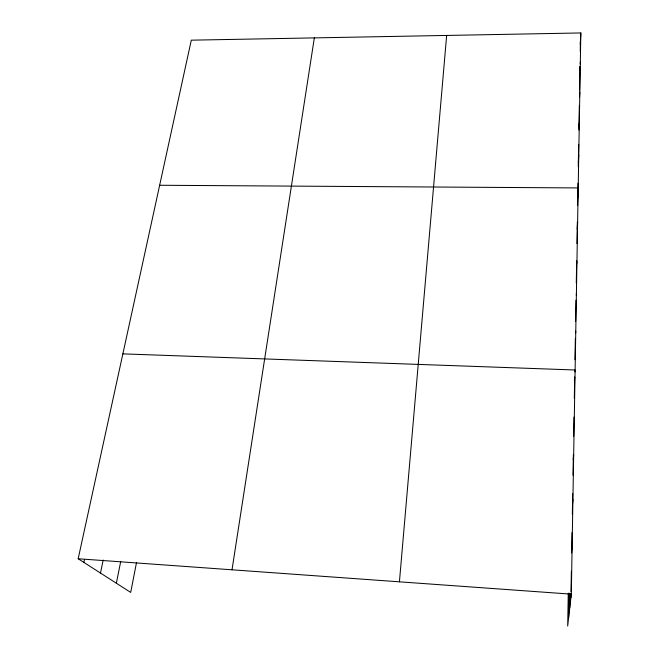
<?xml version="1.0" encoding="UTF-8"?>
<svg xmlns="http://www.w3.org/2000/svg" width="659" height="659" viewBox="0 0 659 659"><rect width="100%" height="100%" fill="white"/><g stroke="black" fill="none" stroke-linecap="round" stroke-linejoin="round"><path stroke-width="0.99" d="M568.659 617.401L569.096 593.125M569.755 607.779L570.01 593.438M570.908 597.664L570.982 593.602M571.015 591.568L571.361 571.254M571.674 552.967L572.02 532.563M572.341 514.185L572.687 493.682M573.009 475.155L573.355 454.636M573.668 436.357L573.997 417.065M574.31 398.555L574.681 376.956L574.351 380.984M574.977 359.699L575.34 338.397M575.636 321.271L575.999 300.117M576.287 283.098L576.666 261.005M576.963 243.566L577.333 222.042M577.614 205.674L577.992 183.169M578.273 166.818L578.66 144.321M578.94 127.953L579.327 105.407M579.591 90.003L579.986 66.468M580.25 51.501L580.414 41.517M568.272 593.24L567.679 626.05L571.312 594.163L580.826 32.95L191.299 40.174L78.174 558.758L130.704 592.416L136.462 562.753M580.274 44.524L580.826 32.95M579.92 70.464L580.101 66.732M580.241 63.939L580.332 62.07M579.566 97.211L579.821 92.087M578.94 130.029L579.302 123.044M578.347 162.732L578.759 154.972M577.622 198.417L578.198 187.93L159.651 185.261M577.21 229.208L577.622 221.968M576.609 264.078L576.79 261.104M576.287 295.38L576.411 293.477M575.653 332.886L575.768 331.082M574.977 371.973L575.109 369.996L122.871 353.867M573.272 459.718L573.676 454.636M399.428 581.823L446.654 35.438M572.514 503.97L572.918 499.374M571.724 549.919L572.127 545.85M232.017 569.804L314.335 37.892M116.355 583.223L120.745 561.353M100.481 573.05L103.191 560.026M83.899 562.424L84.541 559.466M78.174 558.758L571.312 594.163"/></g></svg>
